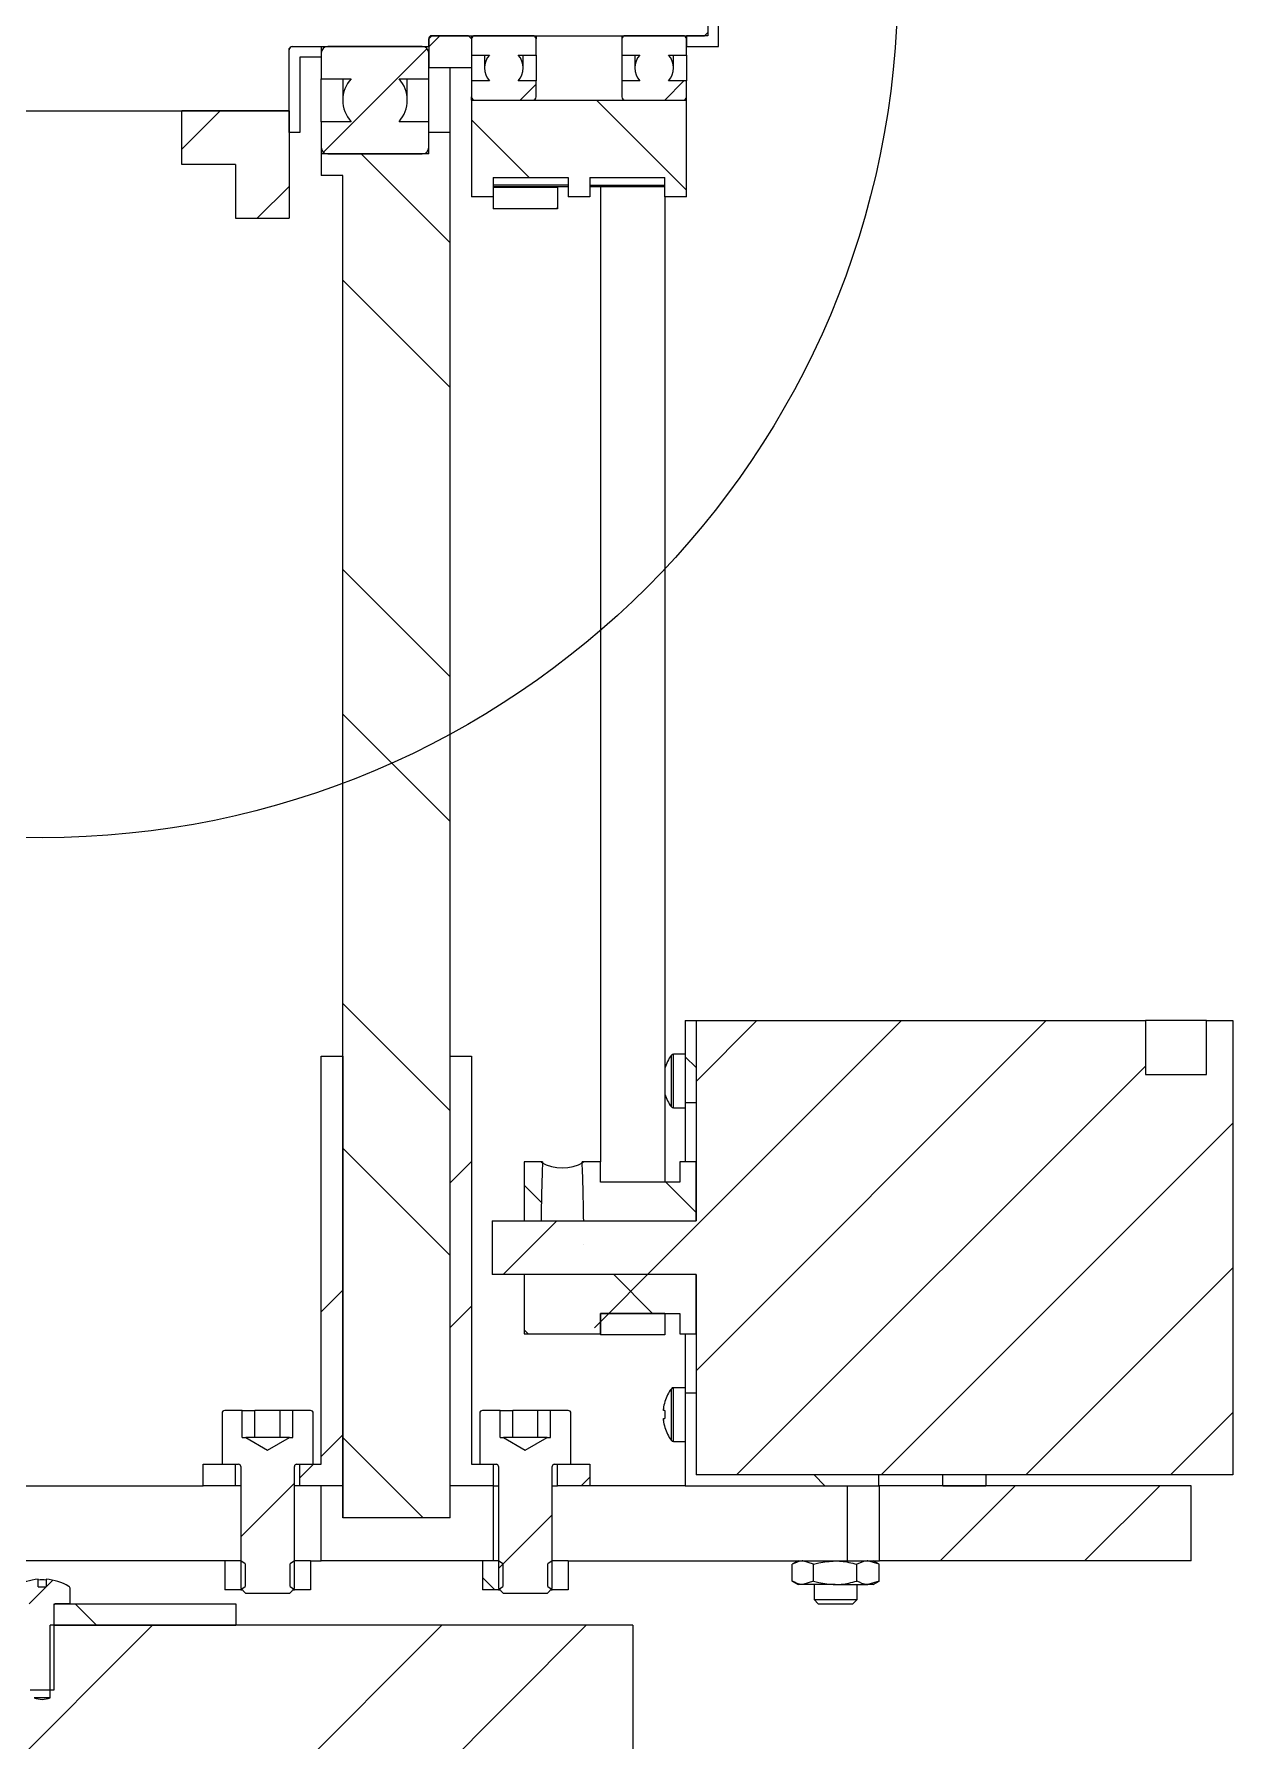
# Model space of a CAD drawing. Header units: millimetres. Extents: x -213 to 452, y 0 to 414.
# Drawn here: x -72.4 to -35.2, y 84.8 to 137.8 of the extents above; entities that cross this region are included whole.
import ezdxf

# ---------------------------------------------------------------- set-up
doc = ezdxf.new("R2010")
doc.units = ezdxf.units.MM
doc.linetypes.add('HIDDEN', pattern=[1.905, 1.27, -0.635])
doc.layers.add('KHUNGTEN', color=7, linetype='Continuous', lineweight=35)
doc.layers.add('NETDUT', color=7, linetype='HIDDEN')

msp = doc.modelspace()

# ---------------------------------------------------------------- hatches: boundary and pattern name
at = {"layer": 'KHUNGTEN', "linetype": 'Continuous', "lineweight": 18}
h = msp.add_hatch(dxfattribs=at)
h.set_pattern_fill('ANSI32', color=256, style=0)
h.paths.add_polyline_path([(-51.1484, 138.9296), (-51.4817, 138.9296), (-51.4817, 137.763), (-52.1484, 137.763), (-52.1484, 137.4296), (-51.1484, 137.4296)], flags=0)
h = msp.add_hatch(dxfattribs=at)
h.set_pattern_fill('ANSI32', color=256, style=0)
h.paths.add_polyline_path([(-58.815, 136.763), (-58.815, 137.663), (-58.915, 137.763), (-60.0484, 137.763), (-60.1484, 137.663), (-60.1484, 136.763)], flags=0)
h = msp.add_hatch(dxfattribs=at)
h.set_pattern_fill('ANSI31', color=256, style=0)
edge = h.paths.add_edge_path(flags=0)
edge.add_line((-58.815, 137.663), (-58.815, 137.163))
edge.add_line((-58.815, 137.163), (-58.2623, 137.163))
edge.add_arc((-57.815, 136.763), 0.6, 138.18969, 221.81031)
edge.add_line((-58.2623, 136.363), (-58.815, 136.363))
edge.add_line((-58.815, 136.363), (-58.815, 135.863))
edge.add_arc((-58.715, 135.863), 0.1, 180, 270)
edge.add_line((-58.715, 135.763), (-56.915, 135.763))
edge.add_arc((-56.915, 135.863), 0.1, 270, 360)
edge.add_line((-56.815, 135.863), (-56.815, 136.363))
edge.add_line((-56.815, 136.363), (-57.3678, 136.363))
edge.add_arc((-57.815, 136.763), 0.6, 318.18969, 401.81031)
edge.add_line((-57.3678, 137.163), (-56.815, 137.163))
edge.add_line((-56.815, 137.163), (-56.815, 137.663))
edge.add_arc((-56.915, 137.663), 0.1, 0, 90)
edge.add_line((-56.915, 137.763), (-58.715, 137.763))
edge.add_arc((-58.715, 137.663), 0.1, 90, 180)
h = msp.add_hatch(dxfattribs=at)
h.set_pattern_fill('ANSI31', color=256, style=0)
edge = h.paths.add_edge_path(flags=0)
edge.add_line((-54.1484, 137.663), (-54.1484, 137.163))
edge.add_line((-54.1484, 137.163), (-53.5956, 137.163))
edge.add_arc((-53.1484, 136.763), 0.6, 138.18969, 221.81031)
edge.add_line((-53.5956, 136.363), (-54.1484, 136.363))
edge.add_line((-54.1484, 136.363), (-54.1484, 135.863))
edge.add_arc((-54.0484, 135.863), 0.1, 180, 270)
edge.add_line((-54.0484, 135.763), (-52.2484, 135.763))
edge.add_arc((-52.2484, 135.863), 0.1, 270, 360)
edge.add_line((-52.1484, 135.863), (-52.1484, 136.363))
edge.add_line((-52.1484, 136.363), (-52.7012, 136.363))
edge.add_arc((-53.1484, 136.763), 0.6, 318.18969, 401.81031)
edge.add_line((-52.7012, 137.163), (-52.1484, 137.163))
edge.add_line((-52.1484, 137.163), (-52.1484, 137.663))
edge.add_arc((-52.2484, 137.663), 0.1, 0, 90)
edge.add_line((-52.2484, 137.763), (-54.0484, 137.763))
edge.add_arc((-54.0484, 137.663), 0.1, 90, 180)
h = msp.add_hatch(dxfattribs=at)
h.set_pattern_fill('ANSI32', color=256, style=0)
h.paths.add_polyline_path([(-63.4817, 137.0963), (-63.4817, 137.4296), (-64.415, 137.4296), (-64.4817, 137.363), (-64.4817, 134.763), (-64.1484, 134.763), (-64.1484, 137.0963)], flags=0)
h = msp.add_hatch(dxfattribs=at)
h.set_pattern_fill('ANSI31', color=256, style=0)
edge = h.paths.add_edge_path(flags=0)
edge.add_arc((-61.815, 135.763), 1, 318.18969, 401.81031)
edge.add_line((-61.0697, 136.4296), (-60.1484, 136.4296))
edge.add_line((-60.1484, 136.4296), (-60.1484, 137.2296))
edge.add_arc((-60.3484, 137.2296), 0.2, 0, 90)
edge.add_line((-60.3484, 137.4296), (-63.2817, 137.4296))
edge.add_arc((-63.2817, 137.2296), 0.2, 90, 180)
edge.add_line((-63.4817, 137.2296), (-63.4817, 136.4296))
edge.add_line((-63.4817, 136.4296), (-62.5604, 136.4296))
edge.add_arc((-61.815, 135.763), 1, 138.18969, 221.81031)
edge.add_line((-62.5604, 135.0963), (-63.4817, 135.0963))
edge.add_line((-63.4817, 135.0963), (-63.4817, 134.2963))
edge.add_arc((-63.2817, 134.2963), 0.2, 180, 270)
edge.add_line((-63.2817, 134.0963), (-60.3484, 134.0963))
edge.add_arc((-60.3484, 134.2963), 0.2, 270, 360)
edge.add_line((-60.1484, 134.2963), (-60.1484, 135.0963))
edge.add_line((-60.1484, 135.0963), (-61.0697, 135.0963))
h = msp.add_hatch(dxfattribs=at)
h.set_pattern_fill('ANSI31', color=256, angle=90, style=0)
h.paths.add_polyline_path([(-55.1484, 132.763), (-55.1484, 133.3662), (-52.815, 133.3662), (-52.815, 132.763), (-52.1484, 132.763), (-52.1484, 135.763), (-58.815, 135.763), (-58.815, 132.763), (-58.1484, 132.763), (-58.1484, 133.3662), (-55.815, 133.3662), (-55.815, 132.763)], flags=0)
h = msp.add_hatch(dxfattribs=at)
h.set_pattern_fill('ANSI32', color=256, style=0)
h.paths.add_polyline_path([(-67.815, 133.763), (-66.1484, 133.763), (-66.1484, 132.0963), (-64.4817, 132.0963), (-64.4817, 135.4296), (-67.815, 135.4296)], flags=0)
h = msp.add_hatch(dxfattribs=at)
h.set_pattern_fill('ANSI32', color=256, angle=90, style=0)
h.paths.add_polyline_path([(-63.4817, 133.4296), (-62.815, 133.4296), (-62.815, 91.763), (-59.4817, 91.763), (-59.4817, 134.763), (-60.1484, 134.763), (-60.1484, 134.0963), (-63.4817, 134.0963)], flags=0)
h = msp.add_hatch(dxfattribs=at)
h.set_pattern_fill('ANSI31', color=256, style=0)
h.paths.add_polyline_path([(-58.1484, 132.393), (-56.1484, 132.393), (-56.1484, 133.0596), (-58.1484, 133.0596)], flags=0)
h = msp.add_hatch(dxfattribs=at)
h.set_pattern_fill('ANSI31', color=256, style=0)
h.paths.add_polyline_path([(-35.9991, 107.1963), (-35.9991, 105.5296), (-37.8972, 105.5296), (-37.8972, 107.1963), (-51.8484, 107.1963), (-51.8484, 100.9796), (-58.1817, 100.9796), (-58.1817, 99.313), (-51.8484, 99.313), (-51.8484, 93.0963), (-35.1817, 93.0963), (-35.1817, 107.1963)], flags=0)
h = msp.add_hatch(dxfattribs=at)
h.set_pattern_fill('ANSI32', color=256, angle=90, style=0)
h.paths.add_polyline_path([(-51.8484, 107.1963), (-52.1817, 107.1963), (-52.1817, 104.6463), (-51.8484, 104.6463)], flags=0)
h = msp.add_hatch(dxfattribs=at)
h.set_pattern_fill('ANSI32', color=256, style=0)
h.paths.add_polyline_path([(-63.4817, 106.0963), (-63.4817, 93.4296), (-64.1484, 93.4296), (-64.1484, 92.763), (-62.815, 92.763), (-62.815, 106.0963)], flags=0)
h = msp.add_hatch(dxfattribs=at)
h.set_pattern_fill('ANSI32', color=256, style=0)
h.paths.add_polyline_path([(-58.815, 93.4296), (-58.815, 106.0963), (-59.4817, 106.0963), (-59.4817, 92.763), (-58.1484, 92.763), (-58.1484, 93.4296)], flags=0)
h = msp.add_hatch(dxfattribs=at)
h.set_pattern_fill('ANSI38', color=256, angle=90, style=0)
edge = h.paths.add_edge_path(flags=0)
edge.add_line((-56.6132, 102.813), (-57.1817, 102.813))
edge.add_line((-57.1817, 102.813), (-57.1817, 100.9796))
edge.add_line((-57.1817, 100.9796), (-56.6602, 100.9796))
edge.add_ellipse((-55.9984, 100.1463), major_axis=(0, -6.8955), ratio=0.096681, start_angle=247.24919, end_angle=263.05877, ccw=False)
h = msp.add_hatch(dxfattribs=at)
h.set_pattern_fill('ANSI38', color=256, angle=90, style=0)
edge = h.paths.add_edge_path(flags=0)
edge.add_line((-52.3484, 102.183), (-54.815, 102.183))
edge.add_line((-54.815, 102.183), (-54.815, 102.813))
edge.add_line((-54.815, 102.813), (-55.3836, 102.813))
edge.add_ellipse((-55.9984, 100.1463), major_axis=(0, -6.8955), ratio=0.096681, start_angle=96.94123, end_angle=112.75081, ccw=False)
edge.add_line((-55.3366, 100.9796), (-51.8484, 100.9796))
edge.add_line((-51.8484, 100.9796), (-51.8484, 102.813))
edge.add_line((-51.8484, 102.813), (-52.3484, 102.813))
edge.add_line((-52.3484, 102.813), (-52.3484, 102.183))
h = msp.add_hatch(dxfattribs=at)
h.set_pattern_fill('ANSI38', color=256, angle=90, style=0)
h.paths.add_polyline_path([(-51.8484, 99.313), (-57.1817, 99.313), (-57.1817, 97.4796), (-54.815, 97.4796), (-54.815, 98.1096), (-52.3484, 98.1096), (-52.3484, 97.4796), (-51.8484, 97.4796)], flags=0)
h = msp.add_hatch(dxfattribs=at)
h.set_pattern_fill('ANSI31', color=256, style=0)
h.paths.add_polyline_path([(-54.815, 97.443), (-52.815, 97.443), (-52.815, 98.1096), (-54.815, 98.1096)], flags=0)
h = msp.add_hatch(dxfattribs=at)
h.set_pattern_fill('ANSI32', color=256, angle=90, style=0)
h.paths.add_polyline_path([(-51.8484, 95.6463), (-52.1817, 95.6463), (-52.1817, 92.763), (-46.1817, 92.763), (-46.1817, 93.0963), (-51.8484, 93.0963)], flags=0)
h = msp.add_hatch(dxfattribs=at)
h.set_pattern_fill('ANSI32', color=256, style=0)
edge = h.paths.add_edge_path(flags=0)
edge.add_line((-65.9343, 94.263), (-65.9343, 95.0963))
edge.add_line((-65.9343, 95.0963), (-66.4817, 95.0963))
edge.add_arc((-66.4817, 95.013), 0.0833, 90, 180)
edge.add_line((-66.565, 95.013), (-66.565, 93.4296))
edge.add_line((-66.565, 93.4296), (-66.0484, 93.4296))
edge.add_arc((-66.0484, 93.363), 0.0667, 0, 90, ccw=False)
edge.add_line((-65.9817, 93.363), (-65.9817, 89.578))
edge.add_line((-65.9817, 89.578), (-65.8334, 89.4296))
edge.add_line((-65.8334, 89.4296), (-64.4634, 89.4296))
edge.add_line((-64.4634, 89.4296), (-64.315, 89.578))
edge.add_line((-64.315, 89.578), (-64.315, 93.363))
edge.add_arc((-64.2484, 93.363), 0.0667, 90, 180, ccw=False)
edge.add_line((-64.2484, 93.4296), (-63.7317, 93.4296))
edge.add_line((-63.7317, 93.4296), (-63.7317, 95.013))
edge.add_arc((-63.815, 95.013), 0.0833, 0, 90)
edge.add_line((-63.815, 95.0963), (-64.3624, 95.0963))
edge.add_line((-64.3624, 95.0963), (-64.3624, 94.263))
edge.add_line((-64.3624, 94.263), (-64.4677, 94.263))
edge.add_line((-64.4677, 94.263), (-65.1484, 93.87))
edge.add_line((-65.1484, 93.87), (-65.829, 94.263))
edge.add_line((-65.829, 94.263), (-65.9343, 94.263))
h = msp.add_hatch(dxfattribs=at)
h.set_pattern_fill('ANSI32', color=256, style=0)
edge = h.paths.add_edge_path(flags=0)
edge.add_line((-57.9343, 94.263), (-57.9343, 95.0963))
edge.add_line((-57.9343, 95.0963), (-58.4817, 95.0963))
edge.add_arc((-58.4817, 95.013), 0.0833, 90, 180)
edge.add_line((-58.565, 95.013), (-58.565, 93.4296))
edge.add_line((-58.565, 93.4296), (-58.0484, 93.4296))
edge.add_arc((-58.0484, 93.363), 0.0667, 0, 90, ccw=False)
edge.add_line((-57.9817, 93.363), (-57.9817, 89.578))
edge.add_line((-57.9817, 89.578), (-57.8334, 89.4296))
edge.add_line((-57.8334, 89.4296), (-56.4634, 89.4296))
edge.add_line((-56.4634, 89.4296), (-56.315, 89.578))
edge.add_line((-56.315, 89.578), (-56.315, 93.363))
edge.add_arc((-56.2484, 93.363), 0.0667, 90, 180, ccw=False)
edge.add_line((-56.2484, 93.4296), (-55.7317, 93.4296))
edge.add_line((-55.7317, 93.4296), (-55.7317, 95.013))
edge.add_arc((-55.815, 95.013), 0.0833, 0, 90)
edge.add_line((-55.815, 95.0963), (-56.3624, 95.0963))
edge.add_line((-56.3624, 95.0963), (-56.3624, 94.263))
edge.add_line((-56.3624, 94.263), (-56.4677, 94.263))
edge.add_line((-56.4677, 94.263), (-57.1484, 93.87))
edge.add_line((-57.1484, 93.87), (-57.829, 94.263))
edge.add_line((-57.829, 94.263), (-57.9343, 94.263))
h = msp.add_hatch(dxfattribs=at)
h.set_pattern_fill('ANSI32', color=256, style=0)
h.paths.add_polyline_path([(-67.1484, 93.4296), (-67.1484, 92.763), (-66.1484, 92.763), (-66.1484, 93.4296)], flags=0)
h = msp.add_hatch(dxfattribs=at)
h.set_pattern_fill('ANSI32', color=256, style=0)
h.paths.add_polyline_path([(-55.1484, 92.763), (-55.1484, 93.4296), (-56.1484, 93.4296), (-56.1484, 92.763)], flags=0)
h = msp.add_hatch(dxfattribs=at)
h.set_pattern_fill('ANSI32', color=256, style=0)
h.paths.add_polyline_path([(-59.4817, 92.763), (-59.4817, 91.763), (-62.815, 91.763), (-62.815, 92.763), (-63.4817, 92.763), (-63.4817, 90.4296), (-58.1484, 90.4296), (-58.1484, 92.763)], flags=0)
h = msp.add_hatch(dxfattribs=at)
h.set_pattern_fill('ANSI32', color=256, style=0)
h.paths.add_polyline_path([(-46.1484, 92.763), (-46.1484, 90.4296), (-36.4817, 90.4296), (-36.4817, 92.763)], flags=0)
h = msp.add_hatch(dxfattribs=at)
h.set_pattern_fill('ANSI32', color=256, angle=90, style=0)
h.paths.add_polyline_path([(-42.8484, 92.763), (-42.8484, 93.0963), (-44.1817, 93.0963), (-44.1817, 92.763)], flags=0)
h = msp.add_hatch(dxfattribs=at)
h.set_pattern_fill('ANSI31', color=256, angle=90, style=0)
h.paths.add_polyline_path([(-65.8484, 90.3363), (-65.9817, 90.4296), (-66.4817, 90.4296), (-66.4817, 89.5296), (-65.9817, 89.5296), (-65.9817, 89.5381), (-65.8484, 89.6315)], flags=0)
h = msp.add_hatch(dxfattribs=at)
h.set_pattern_fill('ANSI31', color=256, angle=90, style=0)
h.paths.add_polyline_path([(-63.815, 89.5296), (-63.815, 90.4296), (-64.315, 90.4296), (-64.4484, 90.3363), (-64.4484, 89.6315), (-64.315, 89.5381), (-64.315, 89.5296)], flags=0)
h = msp.add_hatch(dxfattribs=at)
h.set_pattern_fill('ANSI31', color=256, angle=90, style=0)
h.paths.add_polyline_path([(-57.8484, 90.3363), (-57.9817, 90.4296), (-58.4817, 90.4296), (-58.4817, 89.5296), (-57.9817, 89.5296), (-57.9817, 89.5381), (-57.8484, 89.6315)], flags=0)
h = msp.add_hatch(dxfattribs=at)
h.set_pattern_fill('ANSI31', color=256, angle=90, style=0)
h.paths.add_polyline_path([(-55.815, 89.5296), (-55.815, 90.4296), (-56.315, 90.4296), (-56.4484, 90.3363), (-56.4484, 89.6315), (-56.315, 89.5381), (-56.315, 89.5296)], flags=0)
h = msp.add_hatch(dxfattribs=at)
h.set_pattern_fill('ANSI31', color=256, style=0)
edge = h.paths.add_edge_path(flags=0)
edge.add_arc((-72.1484, 88.2296), 1.633, 59.58132, 85.66856)
edge.add_line((-72.025, 89.858), (-72.025, 89.6289))
edge.add_line((-72.025, 89.6289), (-72.2717, 89.6289))
edge.add_line((-72.2717, 89.6289), (-72.2717, 89.858))
edge.add_arc((-72.1484, 88.2296), 1.633, 94.33144, 120.41868)
edge.add_spline(control_points=[(-72.9752, 89.6378), (-72.9842, 89.6326), (-72.9924, 89.6257), (-72.9992, 89.6178), (-73.0061, 89.6097), (-73.0116, 89.6003), (-73.0152, 89.5903), (-73.0184, 89.5812), (-73.0202, 89.5714), (-73.0202, 89.5618)], knot_values=[0.0005055, 0.0005055, 0.0005055, 0.0005055, 0.0005995, 0.0005995, 0.0005995, 0.0006951, 0.0006951, 0.0006951, 0.0007818, 0.0007818, 0.0007818, 0.0007818], weights=[1, 1, 1, 1, 1, 1, 1, 1, 1, 1], degree=3, periodic=0)
edge.add_line((-73.0202, 89.5618), (-73.0202, 89.0963))
edge.add_line((-73.0202, 89.0963), (-72.5647, 89.0963))
edge.add_spline(control_points=[(-72.5647, 89.0963), (-72.5602, 89.0963), (-72.5556, 89.0957), (-72.5512, 89.0946), (-72.546, 89.0933), (-72.5409, 89.0911), (-72.5364, 89.0882), (-72.5333, 89.0862), (-72.5305, 89.0838), (-72.5282, 89.0811), (-72.5258, 89.0783), (-72.5238, 89.0751), (-72.5226, 89.0717), (-72.5216, 89.0689), (-72.5211, 89.0659), (-72.5211, 89.063)], knot_values=[0.0005627, 0.0005627, 0.0005627, 0.0005627, 0.0006037, 0.0006037, 0.0006037, 0.0006524, 0.0006524, 0.0006524, 0.0006849, 0.0006849, 0.0006849, 0.0007177, 0.0007177, 0.0007177, 0.0007443, 0.0007443, 0.0007443, 0.0007443], weights=[1, 1, 1, 1, 1, 1, 1, 1, 1, 1, 1, 1, 1, 1, 1, 1], degree=3, periodic=0)
edge.add_line((-72.5211, 89.063), (-72.5211, 86.4296))
edge.add_line((-72.5211, 86.4296), (-71.7757, 86.4296))
edge.add_line((-71.7757, 86.4296), (-71.7757, 89.063))
edge.add_spline(control_points=[(-71.7757, 89.063), (-71.7757, 89.0649), (-71.7755, 89.0668), (-71.775, 89.0686), (-71.7744, 89.0716), (-71.7731, 89.0745), (-71.7715, 89.0771), (-71.7695, 89.0802), (-71.767, 89.083), (-71.7642, 89.0854), (-71.7595, 89.0893), (-71.7538, 89.0921), (-71.7479, 89.0939), (-71.7428, 89.0955), (-71.7374, 89.0963), (-71.732, 89.0963)], knot_values=[0.0003872, 0.0003872, 0.0003872, 0.0003872, 0.0004043, 0.0004043, 0.0004043, 0.000432, 0.000432, 0.000432, 0.0004652, 0.0004652, 0.0004652, 0.0005209, 0.0005209, 0.0005209, 0.0005696, 0.0005696, 0.0005696, 0.0005696], weights=[1, 1, 1, 1, 1, 1, 1, 1, 1, 1, 1, 1, 1, 1, 1, 1], degree=3, periodic=0)
edge.add_line((-71.732, 89.0963), (-71.2766, 89.0963))
edge.add_line((-71.2766, 89.0963), (-71.2766, 89.5618))
edge.add_spline(control_points=[(-71.2766, 89.5618), (-71.2766, 89.5656), (-71.2769, 89.5695), (-71.2774, 89.5733), (-71.2781, 89.5782), (-71.2792, 89.583), (-71.2806, 89.5876), (-71.2837, 89.5971), (-71.2885, 89.6061), (-71.2945, 89.614), (-71.3006, 89.6219), (-71.308, 89.6289), (-71.3162, 89.6345), (-71.318, 89.6357), (-71.3198, 89.6368), (-71.3216, 89.6378)], knot_values=[0.0016864, 0.0016864, 0.0016864, 0.0016864, 0.0017209, 0.0017209, 0.0017209, 0.0017642, 0.0017642, 0.0017642, 0.0018538, 0.0018538, 0.0018538, 0.0019432, 0.0019432, 0.0019432, 0.0019619, 0.0019619, 0.0019619, 0.0019619], weights=[1, 1, 1, 1, 1, 1, 1, 1, 1, 1, 1, 1, 1, 1, 1, 1], degree=3, periodic=0)
h = msp.add_hatch(dxfattribs=at)
h.set_pattern_fill('ANSI32', color=256, angle=90, style=0)
h.paths.add_polyline_path([(-66.1391, 89.0963), (-71.7757, 89.0963), (-71.7757, 88.4296), (-66.1391, 88.4296)], flags=0)
h = msp.add_hatch(dxfattribs=at)
h.set_pattern_fill('ANSI32', color=256, style=0)
edge = h.paths.add_edge_path(flags=0)
edge.add_line((-71.8984, 88.4296), (-71.8984, 86.18))
edge.add_spline(control_points=[(-71.8984, 86.18), (-71.9132, 86.1746), (-71.9282, 86.1695), (-71.9433, 86.1648), (-72.0199, 86.1407), (-72.1016, 86.1261), (-72.1818, 86.1309), (-72.2557, 86.1353), (-72.3287, 86.1549), (-72.3984, 86.18)], knot_values=[0.0035234, 0.0035234, 0.0035234, 0.0035234, 0.0036647, 0.0036647, 0.0036647, 0.0043894, 0.0043894, 0.0043894, 0.0050539, 0.0050539, 0.0050539, 0.0050539], weights=[1, 1, 1, 1, 1, 1, 1, 1, 1, 1], degree=3, periodic=0)
edge.add_line((-72.3984, 86.18), (-72.3984, 88.4296))
edge.add_line((-72.3984, 88.4296), (-90.4817, 88.4296))
edge.add_line((-90.4817, 88.4296), (-90.4817, 56.0963))
edge.add_line((-90.4817, 56.0963), (-88.815, 56.0963))
edge.add_line((-88.815, 56.0963), (-88.815, 79.0963))
edge.add_line((-88.815, 79.0963), (-72.3984, 79.0963))
edge.add_line((-72.3984, 79.0963), (-72.3984, 81.3459))
edge.add_spline(control_points=[(-72.3984, 81.3459), (-72.3835, 81.3513), (-72.3685, 81.3564), (-72.3534, 81.3611), (-72.2769, 81.3852), (-72.1951, 81.3998), (-72.115, 81.395), (-72.0411, 81.3906), (-71.968, 81.371), (-71.8984, 81.3459)], knot_values=[0.0035234, 0.0035234, 0.0035234, 0.0035234, 0.0036647, 0.0036647, 0.0036647, 0.0043894, 0.0043894, 0.0043894, 0.0050539, 0.0050539, 0.0050539, 0.0050539], weights=[1, 1, 1, 1, 1, 1, 1, 1, 1, 1], degree=3, periodic=0)
edge.add_line((-71.8984, 81.3459), (-71.8984, 79.0963))
edge.add_line((-71.8984, 79.0963), (-55.4817, 79.0963))
edge.add_line((-55.4817, 79.0963), (-55.4817, 56.0963))
edge.add_line((-55.4817, 56.0963), (-53.815, 56.0963))
edge.add_line((-53.815, 56.0963), (-53.815, 88.4296))
edge.add_line((-53.815, 88.4296), (-71.8984, 88.4296))

# ---------------------------------------------------------------- linework, layer by layer
at = {"color": 7, "linetype": 'Continuous', "lineweight": 25}
for p, q in [((-51.4817, 138.9296), (-51.4817, 137.763)), ((-51.1484, 137.4296), (-51.1484, 138.9296)), ((-60.0484, 137.763), (-60.1484, 137.663)), ((-58.915, 137.763), (-60.0484, 137.763)), ((-58.815, 137.663), (-58.915, 137.763)), ((-58.815, 137.763), (-58.815, 137.663)), ((-56.915, 137.763), (-58.715, 137.763)), ((-56.815, 137.763), (-56.815, 137.663)), ((-54.1484, 137.763), (-54.1484, 137.663)), ((-52.2484, 137.763), (-54.0484, 137.763)), ((-51.4817, 137.763), (-52.1484, 137.763)), ((-52.1484, 137.763), (-52.1484, 137.4296)), ((-64.415, 137.4296), (-64.4817, 137.363)), ((-64.4817, 134.763), (-64.4817, 137.363)), ((-64.415, 137.4296), (-63.4817, 137.4296)), ((-63.4817, 137.4296), (-63.4817, 137.0963)), ((-63.4817, 137.2296), (-63.4817, 136.4296)), ((-60.3484, 137.4296), (-63.2817, 137.4296)), ((-60.1484, 137.663), (-60.1484, 136.763)), ((-60.1484, 136.4296), (-60.1484, 137.2296)), ((-58.815, 137.663), (-58.815, 136.763)), ((-58.815, 137.663), (-58.815, 137.163)), ((-56.815, 137.163), (-56.815, 137.663)), ((-54.1484, 137.663), (-54.1484, 137.163)), ((-52.1484, 137.163), (-52.1484, 137.663)), ((-52.1484, 137.4296), (-51.1484, 137.4296)), ((-63.4817, 137.0963), (-64.1484, 137.0963)), ((-64.1484, 137.0963), (-64.1484, 134.763)), ((-58.815, 136.763), (-60.1484, 136.763)), ((-59.4817, 134.763), (-59.4817, 136.763)), ((-58.815, 137.163), (-58.2623, 137.163)), ((-58.815, 136.763), (-58.815, 136.363)), ((-58.415, 137.163), (-58.415, 136.763)), ((-57.3678, 137.163), (-56.815, 137.163)), ((-57.215, 136.763), (-57.215, 137.163)), ((-56.815, 137.163), (-56.815, 136.363)), ((-54.1484, 137.163), (-53.5956, 137.163)), ((-54.1484, 137.163), (-54.1484, 136.363)), ((-53.7484, 137.163), (-53.7484, 136.763)), ((-52.7012, 137.163), (-52.1484, 137.163)), ((-52.5484, 136.763), (-52.5484, 137.163)), ((-52.1484, 137.163), (-52.1484, 136.363)), ((-63.4817, 136.4296), (-62.5604, 136.4296)), ((-63.4817, 135.0963), (-63.4817, 136.4296)), ((-62.815, 136.4296), (-62.815, 135.763)), ((-61.0697, 136.4296), (-60.1484, 136.4296)), ((-60.815, 135.763), (-60.815, 136.4296)), ((-60.1484, 135.0963), (-60.1484, 136.4296)), ((-58.2623, 136.363), (-58.815, 136.363)), ((-58.815, 136.363), (-58.815, 135.863)), ((-56.815, 136.363), (-57.3678, 136.363)), ((-56.815, 135.863), (-56.815, 136.363)), ((-54.1484, 136.363), (-54.1484, 135.863)), ((-53.5956, 136.363), (-54.1484, 136.363)), ((-52.1484, 136.363), (-52.7012, 136.363)), ((-52.1484, 135.863), (-52.1484, 136.363)), ((-58.815, 135.763), (-58.815, 135.863)), ((-58.815, 135.763), (-52.1484, 135.763)), ((-58.815, 135.763), (-58.815, 132.763)), ((-58.715, 135.763), (-56.915, 135.763)), ((-54.0484, 135.763), (-52.2484, 135.763)), ((-52.1484, 135.763), (-52.1484, 135.863)), ((-52.1484, 132.763), (-52.1484, 135.763)), ((-64.4817, 135.4296), (-67.815, 135.4296)), ((-67.815, 133.763), (-67.815, 135.4296)), ((-64.4817, 135.4296), (-64.4817, 132.0963)), ((-63.4817, 135.0963), (-63.4817, 134.2963)), ((-62.5604, 135.0963), (-63.4817, 135.0963)), ((-60.1484, 135.0963), (-61.0697, 135.0963)), ((-60.1484, 134.2963), (-60.1484, 135.0963)), ((-64.1484, 134.763), (-64.4817, 134.763)), ((-60.1484, 134.0963), (-60.1484, 134.763)), ((-59.4817, 134.763), (-60.1484, 134.763)), ((-59.4817, 91.763), (-59.4817, 134.763)), ((-63.4817, 134.2963), (-63.4817, 134.0963)), ((-63.4817, 134.0963), (-63.4817, 133.4296)), ((-60.1484, 134.0963), (-63.4817, 134.0963)), ((-63.2817, 134.0963), (-60.3484, 134.0963)), ((-66.1484, 133.763), (-67.815, 133.763)), ((-66.1484, 133.763), (-66.1484, 132.0963)), ((-62.815, 133.4296), (-63.4817, 133.4296)), ((-62.815, 91.763), (-62.815, 133.4296)), ((-58.1484, 133.3662), (-55.815, 133.3662)), ((-58.1484, 133.3662), (-58.1484, 132.763)), ((-55.815, 133.1209), (-58.1484, 133.1209)), ((-58.1484, 133.0805), (-55.815, 133.0805)), ((-58.1484, 133.0596), (-56.1484, 133.0596)), ((-58.1484, 133.0596), (-58.1484, 132.393)), ((-56.1484, 133.0805), (-56.1484, 133.0596)), ((-56.1484, 133.0596), (-56.1484, 132.393)), ((-55.815, 133.3662), (-55.815, 132.763)), ((-55.1484, 133.3662), (-52.815, 133.3662)), ((-55.1484, 133.3662), (-55.1484, 132.763)), ((-55.1484, 133.1209), (-52.815, 133.1209)), ((-55.1484, 133.0805), (-52.815, 133.0805)), ((-54.815, 133.0805), (-54.815, 102.813)), ((-52.815, 132.763), (-52.815, 133.3662)), ((-58.1484, 132.763), (-58.815, 132.763)), ((-55.1484, 132.763), (-55.815, 132.763)), ((-52.1484, 132.763), (-52.815, 132.763)), ((-52.815, 132.763), (-52.815, 102.183)), ((-66.1484, 132.0963), (-64.4817, 132.0963)), ((-56.1484, 132.393), (-58.1484, 132.393)), ((-52.1817, 107.1963), (-51.8484, 107.1963)), ((-52.1817, 107.1963), (-52.1817, 104.6463)), ((-51.8484, 107.1963), (-51.8484, 100.9796)), ((-51.8484, 107.1963), (-37.8972, 107.1963)), ((-51.8484, 107.1963), (-51.8484, 104.6463)), ((-37.8972, 107.1963), (-37.8972, 105.5296)), ((-35.9991, 107.1963), (-37.8972, 107.1963)), ((-35.9991, 105.5296), (-35.9991, 107.1963)), ((-35.9991, 107.1963), (-35.1817, 107.1963)), ((-35.1817, 107.1963), (-35.1817, 93.0963)), ((-63.4817, 106.0963), (-62.815, 106.0963)), ((-63.4817, 93.4296), (-63.4817, 106.0963)), ((-62.815, 106.0963), (-62.815, 92.763)), ((-59.4817, 92.763), (-59.4817, 106.0963)), ((-59.4817, 106.0963), (-58.815, 106.0963)), ((-58.815, 106.0963), (-58.815, 93.4296)), ((-52.1817, 106.1547), (-52.55, 106.1547)), ((-37.8972, 105.5296), (-35.9991, 105.5296)), ((-52.55, 104.4881), (-52.1817, 104.4881)), ((-51.8484, 104.6463), (-52.1817, 104.6463)), ((-52.1817, 104.6463), (-52.1817, 102.813)), ((-56.6132, 102.813), (-57.1817, 102.813)), ((-57.1817, 102.813), (-57.1817, 100.9796)), ((-54.815, 102.813), (-55.3836, 102.813)), ((-54.815, 102.183), (-54.815, 102.813)), ((-51.8484, 102.813), (-52.3484, 102.813)), ((-52.3484, 102.813), (-52.3484, 102.183)), ((-51.8484, 100.9796), (-51.8484, 102.813)), ((-52.3484, 102.183), (-54.815, 102.183)), ((-58.1817, 100.9796), (-58.1817, 99.313)), ((-58.1817, 100.9796), (-51.8484, 100.9796)), ((-57.1817, 100.9796), (-56.6602, 100.9796)), ((-56.6608, 100.9724), (-56.6602, 100.9796)), ((-55.3366, 100.9796), (-51.8484, 100.9796)), ((-51.8484, 99.313), (-58.1817, 99.313)), ((-51.8484, 99.313), (-57.1817, 99.313)), ((-57.1817, 99.313), (-57.1817, 97.4796)), ((-51.8484, 97.4796), (-51.8484, 99.313)), ((-51.8484, 99.313), (-51.8484, 93.0963)), ((-52.815, 98.1096), (-54.815, 98.1096)), ((-54.815, 98.1096), (-54.815, 97.443)), ((-54.815, 98.1096), (-52.3484, 98.1096)), ((-54.815, 97.4796), (-54.815, 98.1096)), ((-52.815, 98.1096), (-52.815, 97.443)), ((-52.3484, 98.1096), (-52.3484, 97.4796)), ((-57.1817, 97.4796), (-54.815, 97.4796)), ((-52.3484, 97.4796), (-51.8484, 97.4796)), ((-52.1817, 97.4796), (-52.1817, 95.6463)), ((-52.815, 97.443), (-54.815, 97.443)), ((-52.8196, 95.3735), (-52.8144, 95.371)), ((-52.1817, 95.8045), (-52.55, 95.8045)), ((-52.1817, 95.6463), (-52.1817, 92.763)), ((-52.1817, 95.6463), (-51.8484, 95.6463)), ((-51.8484, 95.6463), (-51.8484, 93.0963)), ((-66.565, 95.013), (-66.565, 93.4296)), ((-65.9343, 95.0963), (-66.4817, 95.0963)), ((-65.9343, 94.263), (-65.9343, 95.0963)), ((-65.9343, 95.0963), (-65.5414, 95.0963)), ((-65.5414, 94.263), (-65.5414, 95.0963)), ((-64.7554, 95.0963), (-65.5414, 95.0963)), ((-64.7554, 94.263), (-64.7554, 95.0963)), ((-64.3624, 95.0963), (-64.7554, 95.0963)), ((-64.3624, 94.263), (-64.3624, 95.0963)), ((-63.815, 95.0963), (-64.3624, 95.0963)), ((-63.7317, 93.4296), (-63.7317, 95.013)), ((-58.565, 95.013), (-58.565, 93.4296)), ((-57.9343, 95.0963), (-58.4817, 95.0963)), ((-57.9343, 94.263), (-57.9343, 95.0963)), ((-57.9343, 95.0963), (-57.5414, 95.0963)), ((-57.5414, 94.263), (-57.5414, 95.0963)), ((-56.7554, 95.0963), (-57.5414, 95.0963)), ((-56.7554, 94.263), (-56.7554, 95.0963)), ((-56.3624, 95.0963), (-56.7554, 95.0963)), ((-56.3624, 94.263), (-56.3624, 95.0963)), ((-55.815, 95.0963), (-56.3624, 95.0963)), ((-55.7317, 93.4296), (-55.7317, 95.013)), ((-52.8636, 95.0945), (-52.8636, 95.1522)), ((-52.8144, 95.0945), (-52.8636, 95.0945)), ((-52.8636, 94.7902), (-52.8636, 94.8479)), ((-52.8636, 94.8479), (-52.8144, 94.8479)), ((-52.8144, 94.5714), (-52.8196, 94.5688)), ((-65.9343, 94.263), (-65.829, 94.263)), ((-65.829, 94.263), (-65.1484, 93.87)), ((-65.7378, 94.263), (-65.829, 94.263)), ((-65.1484, 94.263), (-65.7378, 94.263)), ((-65.1484, 93.87), (-64.4677, 94.263)), ((-64.5589, 94.263), (-65.1484, 94.263)), ((-64.4677, 94.263), (-64.5589, 94.263)), ((-64.4677, 94.263), (-64.3624, 94.263)), ((-57.9343, 94.263), (-57.829, 94.263)), ((-57.829, 94.263), (-57.1484, 93.87)), ((-57.7378, 94.263), (-57.829, 94.263)), ((-57.1484, 94.263), (-57.7378, 94.263)), ((-57.1484, 93.87), (-56.4677, 94.263)), ((-56.5589, 94.263), (-57.1484, 94.263)), ((-56.4677, 94.263), (-56.5589, 94.263)), ((-56.4677, 94.263), (-56.3624, 94.263)), ((-52.55, 94.1379), (-52.1817, 94.1379)), ((-67.1484, 92.763), (-67.1484, 93.4296)), ((-67.1484, 93.4296), (-66.1484, 93.4296)), ((-66.565, 93.4296), (-66.0484, 93.4296)), ((-66.1484, 92.763), (-66.1484, 93.4296)), ((-65.9817, 93.363), (-65.9817, 89.578)), ((-64.315, 89.578), (-64.315, 93.363)), ((-64.2484, 93.4296), (-63.7317, 93.4296)), ((-64.1484, 92.763), (-64.1484, 93.4296)), ((-64.1484, 93.4296), (-63.4817, 93.4296)), ((-58.815, 93.4296), (-58.1484, 93.4296)), ((-58.565, 93.4296), (-58.0484, 93.4296)), ((-58.1484, 93.4296), (-58.1484, 92.763)), ((-57.9817, 93.363), (-57.9817, 89.578)), ((-56.315, 89.578), (-56.315, 93.363)), ((-56.2484, 93.4296), (-55.7317, 93.4296)), ((-56.1484, 92.763), (-56.1484, 93.4296)), ((-56.1484, 93.4296), (-55.1484, 93.4296)), ((-55.1484, 93.4296), (-55.1484, 92.763)), ((-77.1484, 92.763), (-67.1484, 92.763)), ((-66.1484, 92.763), (-67.1484, 92.763)), ((-65.9817, 92.763), (-66.1484, 92.763)), ((-64.1484, 92.763), (-64.315, 92.763)), ((-62.815, 92.763), (-64.1484, 92.763)), ((-63.4817, 90.4296), (-63.4817, 92.763)), ((-62.815, 92.763), (-63.4817, 92.763)), ((-62.815, 92.763), (-62.815, 91.763)), ((-58.1484, 92.763), (-59.4817, 92.763)), ((-59.4817, 91.763), (-59.4817, 92.763)), ((-58.1484, 92.763), (-57.9817, 92.763)), ((-58.1484, 92.763), (-58.1484, 90.4296)), ((-56.315, 92.763), (-56.1484, 92.763)), ((-55.1484, 92.763), (-56.1484, 92.763)), ((-52.1817, 92.763), (-55.1484, 92.763)), ((-52.1817, 92.763), (-46.1817, 92.763)), ((-35.1817, 93.0963), (-51.8484, 93.0963)), ((-46.1817, 93.0963), (-51.8484, 93.0963)), ((-47.1484, 90.4296), (-47.1484, 92.763)), ((-46.1817, 93.0963), (-46.1817, 92.763)), ((-46.1817, 92.763), (-46.165, 92.763)), ((-46.1484, 92.763), (-46.165, 92.763)), ((-46.1484, 90.4296), (-46.1484, 92.763)), ((-36.4817, 92.763), (-46.1484, 92.763)), ((-44.1817, 92.763), (-44.1817, 93.0963)), ((-42.8484, 93.0963), (-44.1817, 93.0963)), ((-44.1817, 92.763), (-42.8484, 92.763)), ((-42.8484, 93.0963), (-42.8484, 92.763)), ((-36.4817, 90.4296), (-36.4817, 92.763)), ((-59.4817, 91.763), (-62.815, 91.763)), ((-66.4817, 90.4296), (-77.815, 90.4296)), ((-66.4817, 90.4296), (-66.4817, 89.5296)), ((-65.9817, 90.4296), (-66.4817, 90.4296)), ((-65.8484, 90.3363), (-65.9817, 90.4296)), ((-65.8484, 90.3363), (-65.8484, 89.6315)), ((-64.315, 90.4296), (-64.4484, 90.3363)), ((-64.4484, 89.6315), (-64.4484, 90.3363)), ((-63.815, 90.4296), (-64.315, 90.4296)), ((-63.815, 90.4296), (-63.815, 89.5296)), ((-63.815, 90.4296), (-63.4817, 90.4296)), ((-58.1484, 90.4296), (-63.4817, 90.4296)), ((-58.4817, 90.4296), (-58.4817, 89.5296)), ((-57.9817, 90.4296), (-58.4817, 90.4296)), ((-57.8484, 90.3363), (-57.9817, 90.4296)), ((-57.8484, 90.3363), (-57.8484, 89.6315)), ((-56.315, 90.4296), (-56.4484, 90.3363)), ((-56.4484, 89.6315), (-56.4484, 90.3363)), ((-55.815, 90.4296), (-56.315, 90.4296)), ((-55.815, 90.4296), (-55.815, 89.5296)), ((-55.815, 90.4296), (-47.1484, 90.4296)), ((-48.6817, 90.4296), (-48.8623, 90.3254)), ((-48.8621, 89.8005), (-48.8621, 90.3254)), ((-48.2036, 90.3254), (-48.5328, 90.4296)), ((-48.2036, 89.8005), (-48.2036, 90.3254)), ((-47.1484, 90.4296), (-46.1484, 90.4296)), ((-46.8566, 89.8005), (-46.8566, 90.3254)), ((-46.168, 90.3254), (-46.5123, 90.4296)), ((-46.1678, 90.3254), (-46.3484, 90.4296)), ((-46.168, 89.8005), (-46.168, 90.3254)), ((-36.4817, 90.4296), (-46.1484, 90.4296)), ((-72.2717, 89.6289), (-72.2717, 89.858)), ((-72.2717, 89.6289), (-72.025, 89.6289)), ((-72.025, 89.858), (-72.025, 89.6289)), ((-71.2766, 89.0963), (-71.2766, 89.5618)), ((-65.9817, 89.5296), (-66.4817, 89.5296)), ((-65.9817, 89.5381), (-65.8484, 89.6315)), ((-65.8334, 89.4296), (-65.9817, 89.578)), ((-65.9418, 89.5381), (-65.9817, 89.5381)), ((-65.9817, 89.5296), (-65.9817, 89.5381)), ((-65.9817, 89.5296), (-65.9334, 89.5296)), ((-64.315, 89.578), (-64.4634, 89.4296)), ((-64.4484, 89.6315), (-64.315, 89.5381)), ((-64.3634, 89.5296), (-64.315, 89.5296)), ((-64.315, 89.5381), (-64.3549, 89.5381)), ((-64.315, 89.5381), (-64.315, 89.5296)), ((-63.815, 89.5296), (-64.315, 89.5296)), ((-57.9817, 89.5296), (-58.4817, 89.5296)), ((-57.9817, 89.5381), (-57.8484, 89.6315)), ((-57.8334, 89.4296), (-57.9817, 89.578)), ((-57.9418, 89.5381), (-57.9817, 89.5381)), ((-57.9817, 89.5296), (-57.9817, 89.5381)), ((-57.9817, 89.5296), (-57.9334, 89.5296)), ((-56.315, 89.578), (-56.4634, 89.4296)), ((-56.4484, 89.6315), (-56.315, 89.5381)), ((-56.3634, 89.5296), (-56.315, 89.5296)), ((-56.315, 89.5381), (-56.3549, 89.5381)), ((-56.315, 89.5381), (-56.315, 89.5296)), ((-55.815, 89.5296), (-56.315, 89.5296)), ((-48.8623, 89.8006), (-48.6817, 89.6963)), ((-48.5328, 89.6963), (-48.6817, 89.6963)), ((-48.2036, 89.8005), (-48.5328, 89.6963)), ((-47.5301, 89.6963), (-48.5328, 89.6963)), ((-48.1817, 89.6963), (-48.1817, 89.2263)), ((-47.5301, 89.6963), (-46.5123, 89.6963)), ((-46.8484, 89.2263), (-46.8484, 89.6963)), ((-46.168, 89.8005), (-46.5123, 89.6963)), ((-46.3484, 89.6963), (-46.5123, 89.6963)), ((-46.3484, 89.6963), (-46.1678, 89.8006)), ((-71.7757, 88.4296), (-71.7757, 89.0963)), ((-71.7757, 89.0963), (-66.1391, 89.0963)), ((-71.7757, 86.4296), (-71.7757, 89.063)), ((-71.2766, 89.0963), (-71.732, 89.0963)), ((-66.1391, 89.0963), (-66.1391, 88.4296)), ((-65.8334, 89.4296), (-64.4634, 89.4296)), ((-57.8334, 89.4296), (-56.4634, 89.4296)), ((-48.1817, 89.2263), (-48.0517, 89.0963)), ((-48.1817, 89.2263), (-46.8484, 89.2263)), ((-48.0517, 89.0963), (-46.9784, 89.0963)), ((-46.9784, 89.0963), (-46.8484, 89.2263)), ((-71.8984, 86.18), (-71.8984, 88.4296)), ((-53.815, 88.4296), (-71.8984, 88.4296)), ((-71.7757, 88.4296), (-66.1391, 88.4296)), ((-53.815, 88.4296), (-53.815, 56.0963)), ((-72.5211, 86.4296), (-71.7757, 86.4296)), ((-71.8984, 86.18), (-72.3984, 86.18))]:
    msp.add_line(p, q, dxfattribs=at)
at = {"color": 8, "linetype": 'Continuous', "lineweight": 25}
for p, q in [((-52.614, 105.3214), (-52.614, 106.1228)), ((-52.55, 105.3214), (-52.55, 106.1547)), ((-52.614, 104.52), (-52.614, 105.3214)), ((-52.55, 104.4881), (-52.55, 105.3214)), ((-52.614, 94.9712), (-52.614, 95.7726)), ((-52.55, 94.9712), (-52.55, 95.8045)), ((-52.614, 94.1698), (-52.614, 94.9712)), ((-52.55, 94.1379), (-52.55, 94.9712))]:
    msp.add_line(p, q, dxfattribs=at)
at = {"color": 7, "linetype": 'Continuous', "lineweight": 25, "flags": 128}
for points in [[(-55.3366, 100.9796), (-55.3357, 100.9796), (-55.3379, 100.9708)], [(-71.732, 89.0963), (-71.7479, 89.0939), (-71.7642, 89.0854), (-71.7715, 89.0771), (-71.775, 89.0686), (-71.7757, 89.063)]]:
    msp.add_lwpolyline(points, dxfattribs=at)
at = {"color": 7, "linetype": 'Continuous', "lineweight": 18}
msp.add_circle((-72.1484, 139.4296), 26.5572, dxfattribs=at)
at = {"color": 7, "linetype": 'Continuous', "lineweight": 25}
for centre, radius, start, end in [((-58.715, 137.663), 0.1, 90, 180), ((-56.915, 137.663), 0.1, 0, 90), ((-54.0484, 137.663), 0.1, 90, 180), ((-52.2484, 137.663), 0.1, 0, 90), ((-63.2817, 137.2296), 0.2, 90, 180), ((-60.3484, 137.2296), 0.2, 0, 90), ((-57.815, 136.763), 0.6, 138.18969, 221.81031), ((-57.815, 136.763), 0.6, 318.18969, 41.81031), ((-53.1484, 136.763), 0.6, 138.18969, 221.81031), ((-53.1484, 136.763), 0.6, 318.18969, 41.81031), ((-61.815, 135.763), 1, 138.18969, 221.81031), ((-61.815, 135.763), 1, 318.18969, 41.81031), ((-58.715, 135.863), 0.1, 180, 270), ((-56.915, 135.863), 0.1, 270, 0), ((-54.0484, 135.863), 0.1, 180, 270), ((-52.2484, 135.863), 0.1, 270, 0), ((-63.2817, 134.2963), 0.2, 180, 270), ((-60.3484, 134.2963), 0.2, 270, 0), ((-51.5484, 105.3214), 1.3333, 143.05387, 162.43676), ((-52.55, 106.0747), 0.08, 90, 143.05387), ((-51.5484, 105.3214), 1.3333, 197.56324, 216.94613), ((-52.55, 104.5681), 0.08, 216.94613, 270), ((-55.9996, 103.9705), 1.3449, 240.52191, 299.38801), ((-51.5484, 94.9712), 1.3276, 162.47555, 172.16395), ((-51.5484, 94.9712), 1.3333, 143.05387, 162.43676), ((-52.55, 95.7245), 0.08, 90, 143.05387), ((-66.4817, 95.013), 0.0833, 90, 180), ((-63.815, 95.013), 0.0833, 0, 90), ((-58.4817, 95.013), 0.0833, 90, 180), ((-55.815, 95.013), 0.0833, 0, 90), ((-51.3485, 94.9712), 1.471, 175.19059, 184.80941), ((-51.5484, 94.9712), 1.3276, 187.83605, 197.52445), ((-51.5484, 94.9712), 1.3333, 197.56324, 216.94613), ((-52.55, 94.2179), 0.08, 216.94613, 270), ((-66.0484, 93.363), 0.0667, 0, 90), ((-64.2484, 93.363), 0.0667, 90, 180), ((-58.0484, 93.363), 0.0667, 0, 90), ((-56.2484, 93.363), 0.0667, 90, 180), ((-72.1484, 88.2296), 1.633, 94.33144, 120.41868), ((-72.1484, 88.0121), 1.8258, 86.1266, 93.8734), ((-72.1484, 88.2296), 1.633, 59.58132, 85.66856), ((-71.3656, 89.5605), 0.089, 0.84064, 60.35838), ((-72.1484, 86.8129), 0.6805, 248.44484, 291.55516)]:
    msp.add_arc(centre, radius, start, end, dxfattribs=at)
for start_param, end_param in [(4.3153125, 4.5912416), (1.6919437, 1.9678728)]:
    msp.add_ellipse((-55.9984, 100.1463), major_axis=(0, -6.8955), ratio=0.096681, start_param=start_param, end_param=end_param, dxfattribs=at)
for points, knots in [([(-48.5328, 90.4296), (-48.5407, 90.4295), (-48.6518, 90.428), (-48.7608, 90.3749), (-48.8621, 90.3254)], [0, 0, 0, 0, 0.0701742, 1, 1, 1, 1]), ([(-48.2036, 90.3254), (-48.1471, 90.3412), (-47.9275, 90.4022), (-47.6994, 90.418), (-47.5301, 90.4296)], [0, 0, 0, 0, 0.2575513, 1, 1, 1, 1]), ([(-47.5301, 90.4296), (-47.4689, 90.4281), (-47.2409, 90.4223), (-47.0189, 90.3664), (-46.8566, 90.3254)], [0, 0, 0, 0, 0.2686336, 1, 1, 1, 1]), ([(-46.5123, 90.4296), (-46.5205, 90.4295), (-46.6367, 90.428), (-46.7506, 90.3749), (-46.8566, 90.3254)], [0, 0, 0, 0, 0.07017422, 1, 1, 1, 1]), ([(-48.5328, 89.6963), (-48.5407, 89.6964), (-48.6518, 89.6979), (-48.7608, 89.7511), (-48.8621, 89.8005)], [0, 0, 0, 0, 0.0701742, 1, 1, 1, 1]), ([(-48.2036, 89.8005), (-48.1471, 89.7848), (-47.9275, 89.7237), (-47.6994, 89.708), (-47.5301, 89.6963)], [0, 0, 0, 0, 0.2575513, 1, 1, 1, 1]), ([(-47.5301, 89.6963), (-47.4689, 89.6978), (-47.2409, 89.7036), (-47.0189, 89.7596), (-46.8566, 89.8005)], [0, 0, 0, 0, 0.2686336, 1, 1, 1, 1]), ([(-46.5123, 89.6963), (-46.5205, 89.6964), (-46.6367, 89.6979), (-46.7506, 89.7511), (-46.8566, 89.8005)], [0, 0, 0, 0, 0.0701742, 1, 1, 1, 1])]:
    msp.add_open_spline(points, degree=3, knots=knots, dxfattribs=at)
at = {"layer": 'NETDUT', "linetype": 'Continuous', "lineweight": 25}
for p, q in [((-60.0484, 137.763), (-51.5817, 137.763)), ((-51.5817, 137.763), (-51.4817, 137.863)), ((-64.4817, 135.4296), (-64.4817, 137.3296)), ((-64.3817, 137.4296), (-60.1484, 137.4296)), ((-60.1484, 137.4296), (-60.1484, 137.663)), ((-79.815, 135.4296), (-64.4817, 135.4296))]:
    msp.add_line(p, q, dxfattribs=at)
for centre in [(-60.0484, 137.663), (-64.3817, 137.3296)]:
    msp.add_arc(centre, 0.1, 90, 180, dxfattribs=at)

doc.saveas('drawing.dxf')
